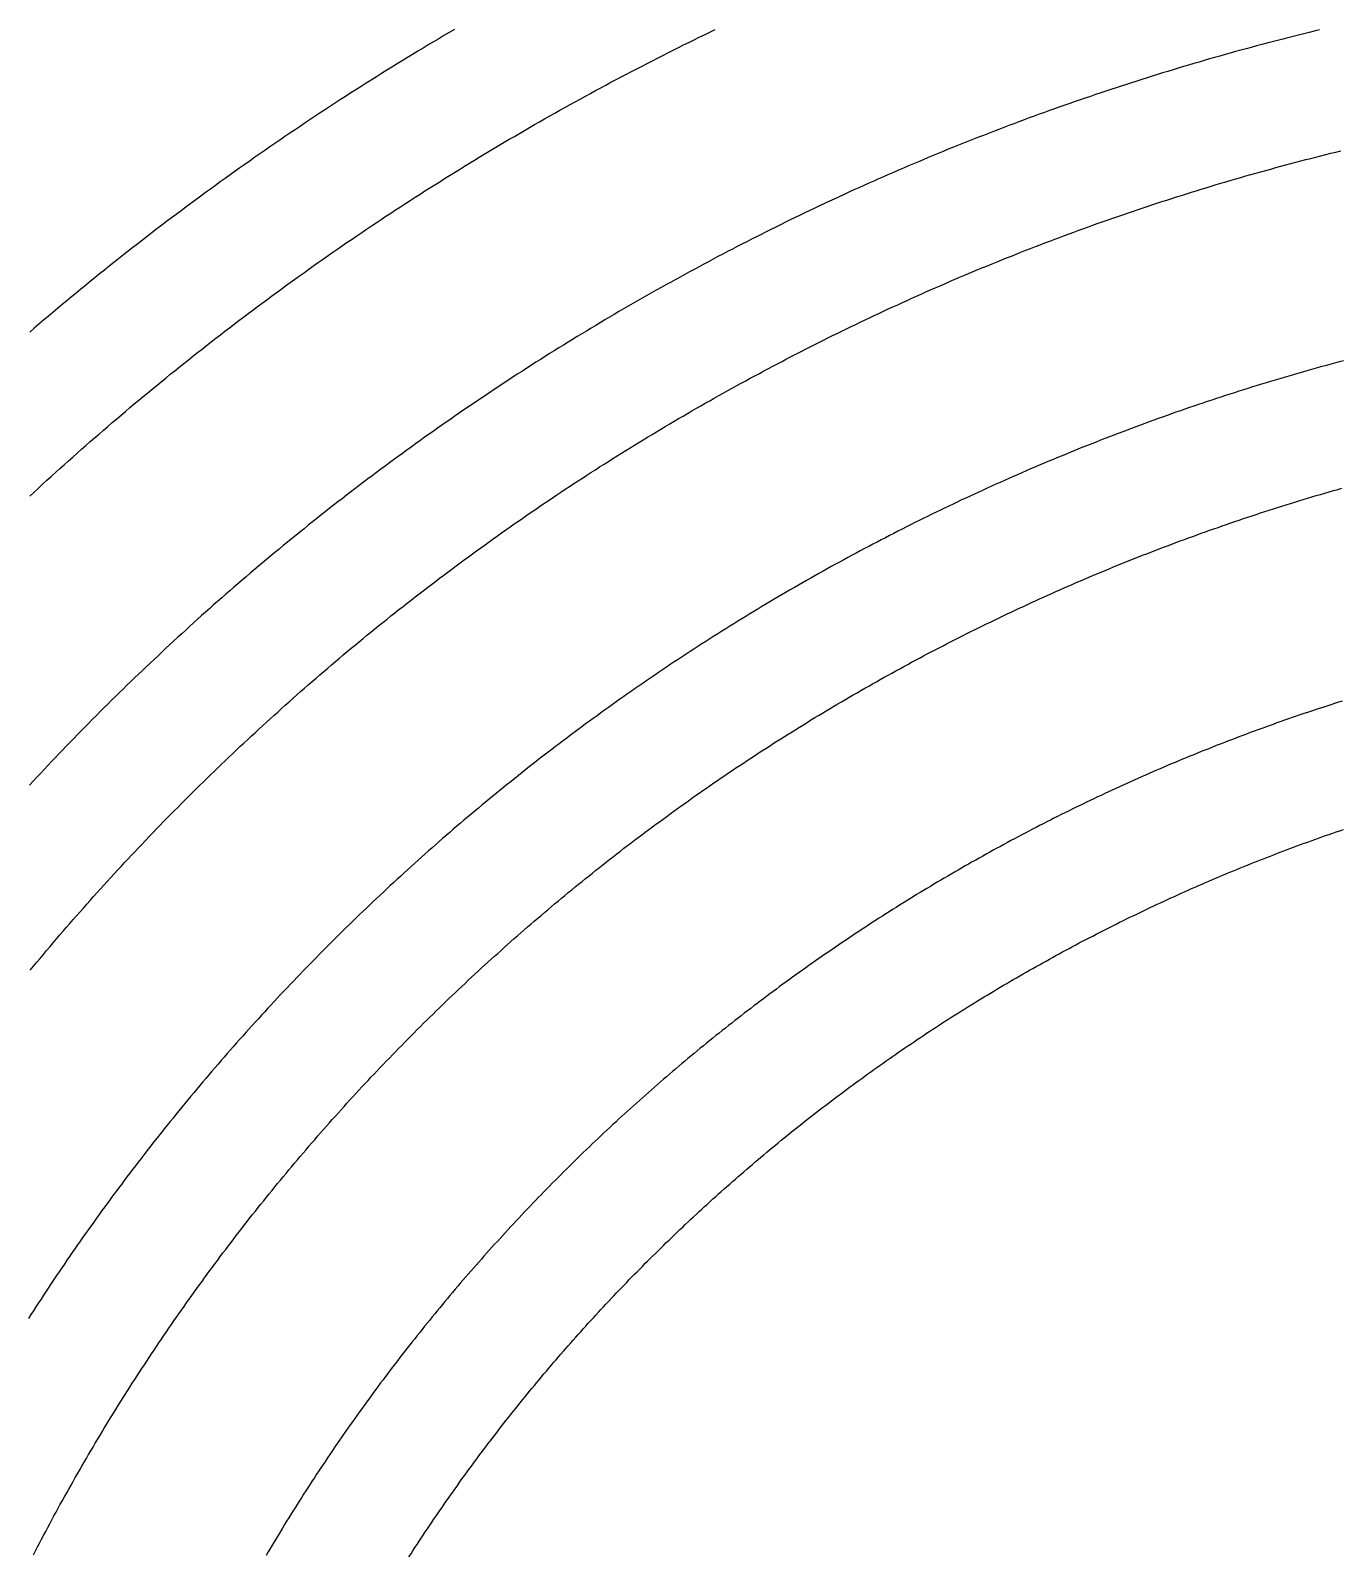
# Model space of a CAD drawing. Header units: inches. Extents: x -43479 to 56521, y -44741 to 59530.
# Drawn here: x 21191 to 22474, y 40154 to 41647 of the extents above; entities that cross this region are included whole.
import ezdxf

# ---------------------------------------------------------------- set-up
doc = ezdxf.new("R2010")
doc.units = ezdxf.units.IN
doc.header["$MEASUREMENT"] = 0

# ---------------------------------------------------------------- blocks, each defined once
blk = doc.blocks.new('kanishk_spiralEditV1')
for points in [[(1356.5, -1047.7), (1351.3, -1044.7), (1346.2, -1041.7), (1341.1, -1038.6), (1335.9, -1035.6), (1330.8, -1032.5), (1325.7, -1029.5), (1320.6, -1026.4), (1315.5, -1023.3), (1310.4, -1020.2), (1305.4, -1017.1), (1300.3, -1014), (1295.2, -1010.9), (1290.2, -1007.7), (1285.1, -1004.6), (1280.1, -1001.4), (1275, -998.2), (1270, -995.1), (1265, -991.9), (1259.9, -988.7), (1254.9, -985.5), (1249.9, -982.2), (1244.9, -979), (1239.9, -975.8), (1235, -972.5), (1230, -969.2), (1225, -966), (1220, -962.7), (1215.1, -959.4), (1210.1, -956.1), (1205.2, -952.8), (1200.3, -949.5), (1195.3, -946.1), (1190.4, -942.8), (1185.5, -939.4), (1180.6, -936.1), (1175.7, -932.7), (1170.8, -929.3), (1165.9, -925.9), (1161, -922.5), (1156.2, -919.1), (1151.3, -915.6), (1146.4, -912.2), (1141.6, -908.8), (1136.8, -905.3), (1131.9, -901.8), (1127.1, -898.4), (1122.3, -894.9), (1117.5, -891.4), (1112.7, -887.9), (1107.9, -884.4), (1103.1, -880.8), (1098.3, -877.3), (1093.5, -873.8), (1088.8, -870.2), (1084, -866.6), (1079.3, -863.1), (1074.5, -859.5), (1069.8, -855.9), (1065.1, -852.3), (1060.3, -848.7), (1055.6, -845), (1050.9, -841.4), (1046.2, -837.8), (1041.5, -834.1), (1036.9, -830.4), (1032.2, -826.8), (1027.5, -823.1), (1022.9, -819.4), (1018.2, -815.7), (1013.6, -812), (1008.9, -808.3), (1004.3, -804.5), (999.7, -800.8), (995.1, -797), (990.5, -793.3), (985.9, -789.5), (981.3, -785.7), (976.7, -782), (972.2, -778.2), (967.6, -774.4), (963.1, -770.5), (958.5, -766.7), (954, -762.9), (949.5, -759), (944.9, -755.2), (940.4, -751.3)], [(2203.9, -1047.2), (2198.7, -1046), (2193.6, -1044.7), (2188.4, -1043.5), (2183.2, -1042.2), (2178.1, -1040.9), (2172.9, -1039.6), (2167.8, -1038.3), (2162.6, -1036.9), (2157.5, -1035.6), (2152.3, -1034.3), (2147.2, -1032.9), (2142.1, -1031.6), (2136.9, -1030.2), (2131.8, -1028.8), (2126.7, -1027.4), (2121.5, -1026), (2116.4, -1024.6), (2111.3, -1023.1), (2106.2, -1021.7), (2101.1, -1020.2), (2096, -1018.8), (2090.9, -1017.3), (2085.8, -1015.8), (2080.7, -1014.3), (2075.6, -1012.8), (2070.5, -1011.3), (2065.4, -1009.8), (2060.3, -1008.2), (2055.2, -1006.7), (2050.1, -1005.1), (2045.1, -1003.6), (2040, -1002), (2034.9, -1000.4), (2029.8, -998.8), (2024.8, -997.2), (2019.7, -995.6), (2014.7, -993.9), (2009.6, -992.3), (2004.6, -990.6), (1999.5, -989), (1994.5, -987.3), (1989.5, -985.6), (1984.4, -983.9), (1979.4, -982.2), (1974.4, -980.5), (1969.4, -978.8), (1964.3, -977), (1959.3, -975.3), (1954.3, -973.5), (1949.3, -971.8), (1944.3, -970), (1939.3, -968.2), (1934.3, -966.4), (1929.3, -964.6), (1924.4, -962.8), (1919.4, -961), (1914.4, -959.1), (1909.4, -957.3), (1904.5, -955.4), (1899.5, -953.5), (1894.5, -951.6), (1889.6, -949.8), (1884.6, -947.9), (1879.7, -945.9), (1874.7, -944), (1869.8, -942.1), (1864.9, -940.1), (1859.9, -938.2), (1855, -936.2), (1850.1, -934.3), (1845.2, -932.3), (1840.2, -930.3), (1835.3, -928.3), (1830.4, -926.3), (1825.5, -924.2), (1820.6, -922.2), (1815.7, -920.1), (1810.9, -918.1), (1806, -916), (1801.1, -914), (1796.2, -911.9), (1791.4, -909.8), (1786.5, -907.7), (1781.6, -905.5), (1776.8, -903.4), (1771.9, -901.3), (1767.1, -899.1), (1762.2, -897), (1757.4, -894.8), (1752.6, -892.6), (1747.7, -890.5), (1742.9, -888.3), (1738.1, -886), (1733.3, -883.8), (1728.5, -881.6), (1723.7, -879.4), (1718.9, -877.1), (1714.1, -874.9), (1709.3, -872.6), (1704.5, -870.3), (1699.8, -868), (1695, -865.7), (1690.2, -863.4), (1685.4, -861.1), (1680.7, -858.8), (1675.9, -856.5), (1671.2, -854.1), (1666.5, -851.8), (1661.7, -849.4), (1657, -847), (1652.3, -844.6), (1647.5, -842.2), (1642.8, -839.8), (1638.1, -837.4), (1633.4, -835), (1628.7, -832.6), (1624, -830.1), (1619.3, -827.7), (1614.6, -825.2), (1610, -822.7), (1605.3, -820.2), (1600.6, -817.8), (1596, -815.3), (1591.3, -812.7), (1586.6, -810.2), (1582, -807.7), (1577.4, -805.1), (1572.7, -802.6), (1568.1, -800), (1563.5, -797.5), (1558.8, -794.9), (1554.2, -792.3), (1549.6, -789.7), (1545, -787.1), (1540.4, -784.5), (1535.8, -781.9), (1531.3, -779.2), (1526.7, -776.6), (1522.1, -773.9), (1517.5, -771.3), (1513, -768.6), (1508.4, -765.9), (1503.9, -763.2), (1499.3, -760.5), (1494.8, -757.8), (1490.3, -755.1), (1485.7, -752.3), (1481.2, -749.6), (1476.7, -746.9), (1472.2, -744.1), (1467.7, -741.3), (1463.2, -738.6), (1458.7, -735.8), (1454.2, -733), (1449.7, -730.2), (1445.3, -727.4), (1440.8, -724.5), (1436.3, -721.7), (1431.9, -718.9), (1427.4, -716), (1423, -713.1), (1418.6, -710.3), (1414.1, -707.4), (1409.7, -704.5), (1405.3, -701.6), (1400.9, -698.7), (1396.5, -695.8), (1392.1, -692.9), (1387.7, -689.9), (1383.3, -687), (1378.9, -684), (1374.5, -681.1), (1370.2, -678.1), (1365.8, -675.1), (1361.5, -672.1), (1357.1, -669.1), (1352.8, -666.1), (1348.4, -663.1), (1344.1, -660.1), (1339.8, -657.1), (1335.5, -654), (1331.2, -651), (1326.9, -647.9), (1322.6, -644.9), (1318.3, -641.8), (1314, -638.7), (1309.7, -635.6), (1305.5, -632.5), (1301.2, -629.4), (1296.9, -626.3), (1292.7, -623.1), (1288.5, -620), (1284.2, -616.9), (1280, -613.7), (1275.8, -610.5), (1271.6, -607.4), (1267.4, -604.2), (1263.2, -601), (1259, -597.8), (1254.8, -594.6), (1250.6, -591.4), (1246.4, -588.1), (1242.3, -584.9), (1238.1, -581.7), (1233.9, -578.4), (1229.8, -575.2), (1225.7, -571.9), (1221.5, -568.6), (1217.4, -565.3), (1213.3, -562), (1209.2, -558.7), (1205.1, -555.4), (1201, -552.1), (1196.9, -548.8), (1192.8, -545.4), (1188.7, -542.1), (1184.7, -538.7), (1180.6, -535.4), (1176.6, -532), (1172.5, -528.6), (1168.5, -525.2), (1164.4, -521.9), (1160.4, -518.5), (1156.4, -515), (1152.4, -511.6), (1148.4, -508.2), (1144.4, -504.8), (1140.4, -501.3), (1136.4, -497.9), (1132.5, -494.4), (1128.5, -490.9), (1124.5, -487.5), (1120.6, -484), (1116.7, -480.5), (1112.7, -477), (1108.8, -473.5), (1104.9, -470), (1101, -466.4), (1097.1, -462.9), (1093.2, -459.4), (1089.3, -455.8), (1085.4, -452.3), (1081.5, -448.7), (1077.6, -445.1), (1073.8, -441.5), (1069.9, -437.9), (1066.1, -434.3), (1062.3, -430.7), (1058.4, -427.1), (1054.6, -423.5), (1050.8, -419.9), (1047, -416.2), (1043.2, -412.6), (1039.4, -409), (1035.6, -405.3), (1031.9, -401.6), (1028.1, -398), (1024.3, -394.3), (1020.6, -390.6), (1016.8, -386.9), (1013.1, -383.2), (1009.4, -379.5), (1005.7, -375.7), (1001.9, -372), (998.2, -368.3), (994.6, -364.5), (990.9, -360.8), (987.2, -357), (983.5, -353.3), (979.9, -349.5), (976.2, -345.7), (972.6, -341.9), (968.9, -338.1), (965.3, -334.3), (961.7, -330.5), (958.1, -326.7), (954.5, -322.9), (950.9, -319), (947.3, -315.2), (943.7, -311.3), (940.1, -307.5)], [(2227.4, -723.2), (2222.9, -722), (2218.4, -720.8), (2213.9, -719.6), (2209.4, -718.3), (2204.9, -717.1), (2200.5, -715.9), (2196, -714.6), (2191.5, -713.4), (2187.1, -712.1), (2182.6, -710.8), (2178.1, -709.5), (2173.7, -708.2), (2169.2, -706.9), (2164.8, -705.6), (2160.3, -704.3), (2155.9, -702.9), (2151.4, -701.6), (2147, -700.2), (2142.6, -698.9), (2138.1, -697.5), (2133.7, -696.1), (2129.3, -694.7), (2124.8, -693.3), (2120.4, -691.9), (2116, -690.5), (2111.6, -689), (2107.2, -687.6), (2102.8, -686.2), (2098.4, -684.7), (2093.9, -683.2), (2089.6, -681.8), (2085.2, -680.3), (2080.8, -678.8), (2076.4, -677.3), (2072, -675.8), (2067.6, -674.2), (2063.2, -672.7), (2058.9, -671.2), (2054.5, -669.6), (2050.1, -668.1), (2045.7, -666.5), (2041.4, -664.9), (2037, -663.3), (2032.7, -661.8), (2028.3, -660.1), (2024, -658.5), (2019.6, -656.9), (2015.3, -655.3), (2011, -653.6), (2006.6, -652), (2002.3, -650.3), (1998, -648.7), (1993.6, -647), (1989.3, -645.3), (1985, -643.6), (1980.7, -641.9), (1976.4, -640.2), (1972.1, -638.5), (1967.8, -636.8), (1963.5, -635), (1959.2, -633.3), (1954.9, -631.5), (1950.6, -629.8), (1946.4, -628), (1942.1, -626.2), (1937.8, -624.4), (1933.5, -622.6), (1929.3, -620.8), (1925, -619), (1920.8, -617.2), (1916.5, -615.3), (1912.3, -613.5), (1908, -611.6), (1903.8, -609.8), (1899.5, -607.9), (1895.3, -606), (1891.1, -604.1), (1886.9, -602.2), (1882.6, -600.3), (1878.4, -598.4), (1874.2, -596.5), (1870, -594.6), (1865.8, -592.6), (1861.6, -590.7), (1857.4, -588.7), (1853.2, -586.8), (1849, -584.8), (1844.9, -582.8), (1840.7, -580.8), (1836.5, -578.8), (1832.4, -576.8), (1828.2, -574.8), (1824, -572.8), (1819.9, -570.7), (1815.7, -568.7), (1811.6, -566.6), (1807.4, -564.6), (1803.3, -562.5), (1799.2, -560.4), (1795, -558.3), (1790.9, -556.2), (1786.8, -554.1), (1782.7, -552), (1778.6, -549.9), (1774.5, -547.8), (1770.4, -545.6), (1766.3, -543.5), (1762.2, -541.3), (1758.1, -539.2), (1754, -537), (1750, -534.8), (1745.9, -532.6), (1741.8, -530.4), (1737.8, -528.2), (1733.7, -526), (1729.7, -523.8), (1725.6, -521.6), (1721.6, -519.3), (1717.5, -517.1), (1713.5, -514.8), (1709.5, -512.6), (1705.4, -510.3), (1701.4, -508), (1697.4, -505.7), (1693.4, -503.4), (1689.4, -501.1), (1685.4, -498.8), (1681.4, -496.5), (1677.4, -494.2), (1673.5, -491.8), (1669.5, -489.5), (1665.5, -487.1), (1661.5, -484.8), (1657.6, -482.4), (1653.6, -480), (1649.7, -477.6), (1645.7, -475.2), (1641.8, -472.8), (1637.8, -470.4), (1633.9, -468), (1630, -465.6), (1626.1, -463.1), (1622.2, -460.7), (1618.3, -458.2), (1614.3, -455.8), (1610.5, -453.3), (1606.6, -450.8), (1602.7, -448.3), (1598.8, -445.8), (1594.9, -443.3), (1591, -440.8), (1587.2, -438.3), (1583.3, -435.8), (1579.5, -433.3), (1575.6, -430.7), (1571.8, -428.2), (1567.9, -425.6), (1564.1, -423), (1560.3, -420.5), (1556.4, -417.9), (1552.6, -415.3), (1548.8, -412.7), (1545, -410.1), (1541.2, -407.5), (1537.4, -404.9), (1533.6, -402.2), (1529.9, -399.6), (1526.1, -397), (1522.3, -394.3), (1518.5, -391.7), (1514.8, -389), (1511, -386.3), (1507.3, -383.6), (1503.5, -381), (1499.8, -378.3), (1496.1, -375.5), (1492.4, -372.8), (1488.6, -370.1), (1484.9, -367.4), (1481.2, -364.7), (1477.5, -361.9), (1473.8, -359.2), (1470.1, -356.4), (1466.5, -353.6), (1462.8, -350.9), (1459.1, -348.1), (1455.4, -345.3), (1451.8, -342.5), (1448.1, -339.7), (1444.5, -336.9), (1440.8, -334.1), (1437.2, -331.2), (1433.6, -328.4), (1430, -325.6), (1426.3, -322.7), (1422.7, -319.9), (1419.1, -317), (1415.5, -314.1), (1411.9, -311.2), (1408.4, -308.4), (1404.8, -305.5), (1401.2, -302.6), (1397.6, -299.7), (1394.1, -296.7), (1390.5, -293.8), (1387, -290.9), (1383.4, -288), (1379.9, -285), (1376.4, -282.1), (1372.8, -279.1), (1369.3, -276.1), (1365.8, -273.2), (1362.3, -270.2), (1358.8, -267.2), (1355.3, -264.2), (1351.9, -261.2), (1348.4, -258.2), (1344.9, -255.2), (1341.4, -252.2), (1338, -249.1), (1334.5, -246.1), (1331.1, -243), (1327.6, -240), (1324.2, -236.9), (1320.8, -233.9), (1317.4, -230.8), (1314, -227.7), (1310.6, -224.6), (1307.2, -221.5), (1303.8, -218.4), (1300.4, -215.3), (1297, -212.2), (1293.6, -209.1), (1290.3, -206), (1286.9, -202.8), (1283.6, -199.7), (1280.2, -196.5), (1276.9, -193.4), (1273.5, -190.2), (1270.2, -187.1), (1266.9, -183.9), (1263.6, -180.7), (1260.3, -177.5), (1257, -174.3), (1253.7, -171.1), (1250.4, -167.9), (1247.1, -164.7), (1243.9, -161.5), (1240.6, -158.2), (1237.4, -155), (1234.1, -151.8), (1230.9, -148.5), (1227.6, -145.2), (1224.4, -142), (1221.2, -138.7), (1218, -135.4), (1214.8, -132.2), (1211.6, -128.9), (1208.4, -125.6), (1205.2, -122.3), (1202, -119), (1198.8, -115.6), (1195.7, -112.3), (1192.5, -109), (1189.4, -105.7), (1186.2, -102.3), (1183.1, -99), (1180, -95.6), (1176.8, -92.3), (1173.7, -88.9), (1170.6, -85.5), (1167.5, -82.1), (1164.4, -78.7), (1161.3, -75.4), (1158.3, -72), (1155.2, -68.5), (1152.1, -65.1), (1149.1, -61.7), (1146, -58.3), (1143, -54.9), (1139.9, -51.4), (1136.9, -48), (1133.9, -44.5), (1130.9, -41.1), (1127.9, -37.6), (1124.9, -34.2), (1121.9, -30.7), (1118.9, -27.2), (1115.9, -23.7), (1113, -20.2), (1110, -16.7), (1107.1, -13.2), (1104.1, -9.7), (1101.2, -6.2), (1098.2, -2.7), (1095.3, 0.8), (1092.4, 4.4), (1089.5, 7.9), (1086.6, 11.5), (1083.7, 15), (1080.8, 18.6), (1077.9, 22.1), (1075.1, 25.7), (1072.2, 29.3), (1069.4, 32.8), (1066.5, 36.4), (1063.7, 40), (1060.8, 43.6), (1058, 47.2), (1055.2, 50.8), (1052.4, 54.4), (1049.6, 58.1), (1046.8, 61.7), (1044, 65.3), (1041.2, 69), (1038.5, 72.6), (1035.7, 76.3), (1032.9, 79.9), (1030.2, 83.6), (1027.5, 87.2), (1024.7, 90.9), (1022, 94.6), (1019.3, 98.3), (1016.6, 101.9), (1013.9, 105.6), (1011.2, 109.3), (1008.5, 113), (1005.8, 116.8), (1003.2, 120.5), (1000.5, 124.2), (997.9, 127.9), (995.2, 131.6), (992.6, 135.4), (990, 139.1), (987.3, 142.9), (984.7, 146.6), (982.1, 150.4), (979.5, 154.1), (976.9, 157.9), (974.4, 161.7), (971.8, 165.5), (969.2, 169.2), (966.7, 173), (964.1, 176.8), (961.6, 180.6), (959, 184.4), (956.5, 188.2), (954, 192), (951.5, 195.9), (949, 199.7), (946.5, 203.5), (944, 207.4), (941.6, 211.2), (939.1, 215)], [(2226.1, -389.8), (2222.3, -388.6), (2218.5, -387.4), (2214.8, -386.2), (2211, -385), (2207.2, -383.7), (2203.4, -382.5), (2199.7, -381.3), (2195.9, -380), (2192.1, -378.7), (2188.4, -377.5), (2184.6, -376.2), (2180.8, -374.9), (2177.1, -373.6), (2173.3, -372.3), (2169.6, -371), (2165.9, -369.7), (2162.1, -368.4), (2158.4, -367), (2154.6, -365.7), (2150.9, -364.4), (2147.2, -363), (2143.5, -361.6), (2139.7, -360.3), (2136, -358.9), (2132.3, -357.5), (2128.6, -356.1), (2124.9, -354.7), (2121.2, -353.3), (2117.5, -351.9), (2113.8, -350.5), (2110.1, -349), (2106.4, -347.6), (2102.7, -346.2), (2099, -344.7), (2095.3, -343.2), (2091.6, -341.8), (2087.9, -340.3), (2084.3, -338.8), (2080.6, -337.3), (2076.9, -335.8), (2073.3, -334.3), (2069.6, -332.8), (2065.9, -331.3), (2062.3, -329.7), (2058.6, -328.2), (2055, -326.7), (2051.3, -325.1), (2047.7, -323.5), (2044.1, -322), (2040.4, -320.4), (2036.8, -318.8), (2033.2, -317.2), (2029.5, -315.6), (2025.9, -314), (2022.3, -312.4), (2018.7, -310.8), (2015.1, -309.2), (2011.5, -307.5), (2007.9, -305.9), (2004.3, -304.2), (2000.7, -302.6), (1997.1, -300.9), (1993.5, -299.2), (1989.9, -297.5), (1986.3, -295.9), (1982.8, -294.2), (1979.2, -292.5), (1975.6, -290.8), (1972.1, -289), (1968.5, -287.3), (1964.9, -285.6), (1961.4, -283.8), (1957.8, -282.1), (1954.3, -280.3), (1950.8, -278.6), (1947.2, -276.8), (1943.7, -275), (1940.2, -273.2), (1936.6, -271.5), (1933.1, -269.7), (1929.6, -267.9), (1926.1, -266), (1922.6, -264.2), (1919.1, -262.4), (1915.6, -260.6), (1912.1, -258.7), (1908.6, -256.9), (1905.1, -255), (1901.6, -253.1), (1898.1, -251.3), (1894.6, -249.4), (1891.2, -247.5), (1887.7, -245.6), (1884.2, -243.7), (1880.8, -241.8), (1877.3, -239.9), (1873.9, -238), (1870.4, -236.1), (1867, -234.1), (1863.5, -232.2), (1860.1, -230.2), (1856.7, -228.3), (1853.2, -226.3), (1849.8, -224.3), (1846.4, -222.4), (1843, -220.4), (1839.6, -218.4), (1836.2, -216.4), (1832.8, -214.4), (1829.4, -212.4), (1826, -210.4), (1822.6, -208.3), (1819.2, -206.3), (1815.8, -204.3), (1812.5, -202.2), (1809.1, -200.2), (1805.7, -198.1), (1802.4, -196), (1799, -193.9), (1795.7, -191.9), (1792.3, -189.8), (1789, -187.7), (1785.6, -185.6), (1782.3, -183.5), (1779, -181.4), (1775.6, -179.2), (1772.3, -177.1), (1769, -175), (1765.7, -172.8), (1762.4, -170.7), (1759.1, -168.5), (1755.8, -166.3), (1752.5, -164.2), (1749.2, -162), (1745.9, -159.8), (1742.7, -157.6), (1739.4, -155.4), (1736.1, -153.2), (1732.9, -151), (1729.6, -148.8), (1726.4, -146.6), (1723.1, -144.3), (1719.9, -142.1), (1716.6, -139.9), (1713.4, -137.6), (1710.2, -135.3), (1706.9, -133.1), (1703.7, -130.8), (1700.5, -128.5), (1697.3, -126.2), (1694.1, -124), (1690.9, -121.7), (1687.7, -119.4), (1684.5, -117), (1681.3, -114.7), (1678.2, -112.4), (1675, -110.1), (1671.8, -107.7), (1668.6, -105.4), (1665.5, -103), (1662.3, -100.7), (1659.2, -98.3), (1656, -96), (1652.9, -93.6), (1649.8, -91.2), (1646.7, -88.8), (1643.5, -86.4), (1640.4, -84), (1637.3, -81.6), (1634.2, -79.2), (1631.1, -76.8), (1628, -74.3), (1624.9, -71.9), (1621.8, -69.5), (1618.7, -67), (1615.7, -64.6), (1612.6, -62.1), (1609.5, -59.6), (1606.5, -57.2), (1603.4, -54.7), (1600.4, -52.2), (1597.3, -49.7), (1594.3, -47.2), (1591.3, -44.7), (1588.2, -42.2), (1585.2, -39.7), (1582.2, -37.2), (1579.2, -34.7), (1576.2, -32.1), (1573.2, -29.6), (1570.2, -27), (1567.2, -24.5), (1564.2, -21.9), (1561.2, -19.4), (1558.3, -16.8), (1555.3, -14.2), (1552.3, -11.6), (1549.4, -9), (1546.4, -6.5), (1543.5, -3.9), (1540.6, -1.2), (1537.6, 1.4), (1534.7, 4), (1531.8, 6.6), (1528.9, 9.2), (1526, 11.9), (1523.1, 14.5), (1520.2, 17.2), (1517.3, 19.8), (1514.4, 22.5), (1511.5, 25.1), (1508.6, 27.8), (1505.8, 30.5), (1502.9, 33.2), (1500, 35.9), (1497.2, 38.6), (1494.3, 41.3), (1491.5, 44), (1488.7, 46.7), (1485.8, 49.4), (1483, 52.1), (1480.2, 54.8), (1477.4, 57.6), (1474.6, 60.3), (1471.8, 63.1), (1469, 65.8), (1466.2, 68.6), (1463.4, 71.3), (1460.6, 74.1), (1457.9, 76.9), (1455.1, 79.7), (1452.3, 82.5), (1449.6, 85.3), (1446.8, 88.1), (1444.1, 90.9), (1441.4, 93.7), (1438.6, 96.5), (1435.9, 99.3), (1433.2, 102.1), (1430.5, 105), (1427.8, 107.8), (1425.1, 110.6), (1422.4, 113.5), (1419.7, 116.3), (1417, 119.2), (1414.4, 122.1), (1411.7, 124.9), (1409, 127.8), (1406.4, 130.7), (1403.7, 133.6), (1401.1, 136.5), (1398.5, 139.4), (1395.8, 142.3), (1393.2, 145.2), (1390.6, 148.1), (1388, 151), (1385.4, 153.9), (1382.8, 156.8), (1380.2, 159.8), (1377.6, 162.7), (1375, 165.7), (1372.5, 168.6), (1369.9, 171.6), (1367.3, 174.5), (1364.8, 177.5), (1362.2, 180.5), (1359.7, 183.4), (1357.2, 186.4), (1354.6, 189.4), (1352.1, 192.4), (1349.6, 195.4), (1347.1, 198.4), (1344.6, 201.4), (1342.1, 204.4), (1339.6, 207.4), (1337.1, 210.4), (1334.6, 213.5), (1332.2, 216.5), (1329.7, 219.5), (1327.2, 222.6), (1324.8, 225.6), (1322.4, 228.7), (1319.9, 231.7), (1317.5, 234.8), (1315.1, 237.9), (1312.6, 240.9), (1310.2, 244), (1307.8, 247.1), (1305.4, 250.2), (1303, 253.3), (1300.7, 256.3), (1298.3, 259.4), (1295.9, 262.6), (1293.5, 265.7), (1291.2, 268.8), (1288.8, 271.9), (1286.5, 275), (1284.1, 278.1), (1281.8, 281.3), (1279.5, 284.4), (1277.2, 287.6), (1274.9, 290.7), (1272.6, 293.9), (1270.3, 297), (1268, 300.2), (1265.7, 303.3), (1263.4, 306.5), (1261.1, 309.7), (1258.9, 312.9), (1256.6, 316.1), (1254.4, 319.2), (1252.1, 322.4), (1249.9, 325.6), (1247.6, 328.8), (1245.4, 332), (1243.2, 335.2), (1241, 338.5), (1238.8, 341.7), (1236.6, 344.9), (1234.4, 348.1), (1232.2, 351.4), (1230.1, 354.6), (1227.9, 357.9), (1225.7, 361.1), (1223.6, 364.3), (1221.4, 367.6), (1219.3, 370.9), (1217.2, 374.1), (1215, 377.4), (1212.9, 380.7), (1210.8, 383.9), (1208.7, 387.2), (1206.6, 390.5), (1204.5, 393.8), (1202.4, 397.1), (1200.3, 400.4), (1198.3, 403.7), (1196.2, 407), (1194.1, 410.3), (1192.1, 413.6), (1190.1, 416.9), (1188, 420.3), (1186, 423.6), (1184, 426.9), (1182, 430.2), (1180, 433.6), (1178, 436.9), (1176, 440.3), (1174, 443.6), (1172, 447)], [(1311.9, 448.5), (1313.9, 445.5), (1315.8, 442.4), (1317.8, 439.3), (1319.8, 436.3), (1321.8, 433.2), (1323.8, 430.2), (1325.8, 427.2), (1327.9, 424.1), (1329.9, 421.1), (1331.9, 418.1), (1334, 415), (1336, 412), (1338.1, 409), (1340.1, 406), (1342.2, 403), (1344.3, 400), (1346.4, 397), (1348.5, 394), (1350.5, 391), (1352.6, 388), (1354.8, 385), (1356.9, 382), (1359, 379.1), (1361.1, 376.1), (1363.2, 373.1), (1365.4, 370.2), (1367.5, 367.2), (1369.7, 364.3), (1371.8, 361.3), (1374, 358.4), (1376.2, 355.4), (1378.3, 352.5), (1380.5, 349.6), (1382.7, 346.6), (1384.9, 343.7), (1387.1, 340.8), (1389.3, 337.9), (1391.5, 335), (1393.7, 332.1), (1396, 329.2), (1398.2, 326.3), (1400.4, 323.4), (1402.7, 320.5), (1404.9, 317.6), (1407.2, 314.7), (1409.5, 311.9), (1411.7, 309), (1414, 306.1), (1416.3, 303.3), (1418.6, 300.4), (1420.9, 297.6), (1423.2, 294.7), (1425.5, 291.9), (1427.8, 289), (1430.1, 286.2), (1432.4, 283.4), (1434.8, 280.6), (1437.1, 277.7), (1439.4, 274.9), (1441.8, 272.1), (1444.1, 269.3), (1446.5, 266.5), (1448.9, 263.7), (1451.2, 260.9), (1453.6, 258.2), (1456, 255.4), (1458.4, 252.6), (1460.8, 249.8), (1463.2, 247.1), (1465.6, 244.3), (1468, 241.6), (1470.4, 238.8), (1472.9, 236.1), (1475.3, 233.3), (1477.7, 230.6), (1480.2, 227.9), (1482.6, 225.1), (1485.1, 222.4), (1487.5, 219.7), (1490, 217), (1492.5, 214.3), (1495, 211.6), (1497.4, 208.9), (1499.9, 206.2), (1502.4, 203.5), (1504.9, 200.8), (1507.4, 198.2), (1510, 195.5), (1512.5, 192.8), (1515, 190.2), (1517.5, 187.5), (1520.1, 184.9), (1522.6, 182.2), (1525.2, 179.6), (1527.7, 176.9), (1530.3, 174.3), (1532.8, 171.7), (1535.4, 169.1), (1538, 166.5), (1540.6, 163.9), (1543.1, 161.2), (1545.7, 158.7), (1548.3, 156.1), (1550.9, 153.5), (1553.6, 150.9), (1556.2, 148.3), (1558.8, 145.7), (1561.4, 143.2), (1564, 140.6), (1566.7, 138.1), (1569.3, 135.5), (1572, 133), (1574.6, 130.4), (1577.3, 127.9), (1580, 125.4), (1582.6, 122.9), (1585.3, 120.3), (1588, 117.8), (1590.7, 115.3), (1593.4, 112.8), (1596.1, 110.3), (1598.8, 107.8), (1601.5, 105.4), (1604.2, 102.9), (1606.9, 100.4), (1609.6, 97.9), (1612.4, 95.5), (1615.1, 93), (1617.8, 90.6), (1620.6, 88.1), (1623.3, 85.7), (1626.1, 83.3), (1628.8, 80.8), (1631.6, 78.4), (1634.4, 76), (1637.2, 73.6), (1639.9, 71.2), (1642.7, 68.8), (1645.5, 66.4), (1648.3, 64), (1651.1, 61.6), (1653.9, 59.2), (1656.7, 56.9), (1659.6, 54.5), (1662.4, 52.1), (1665.2, 49.8), (1668, 47.4), (1670.9, 45.1), (1673.7, 42.8), (1676.6, 40.4), (1679.4, 38.1), (1682.3, 35.8), (1685.1, 33.5), (1688, 31.2), (1690.9, 28.9), (1693.8, 26.6), (1696.7, 24.3), (1699.5, 22), (1702.4, 19.7), (1705.3, 17.4), (1708.2, 15.2), (1711.1, 12.9), (1714.1, 10.7), (1717, 8.4), (1719.9, 6.2), (1722.8, 3.9), (1725.8, 1.7), (1728.7, -0.5), (1731.6, -2.7), (1734.6, -4.9), (1737.5, -7.1), (1740.5, -9.3), (1743.5, -11.5), (1746.4, -13.7), (1749.4, -15.9), (1752.4, -18.1), (1755.4, -20.2), (1758.3, -22.4), (1761.3, -24.6), (1764.3, -26.7), (1767.3, -28.9), (1770.3, -31), (1773.3, -33.1), (1776.4, -35.3), (1779.4, -37.4), (1782.4, -39.5), (1785.4, -41.6), (1788.5, -43.7), (1791.5, -45.8), (1794.5, -47.9), (1797.6, -50), (1800.6, -52), (1803.7, -54.1), (1806.8, -56.2), (1809.8, -58.2), (1812.9, -60.3), (1816, -62.3), (1819, -64.4), (1822.1, -66.4), (1825.2, -68.4), (1828.3, -70.4), (1831.4, -72.5), (1834.5, -74.5), (1837.6, -76.5), (1840.7, -78.5), (1843.8, -80.4), (1846.9, -82.4), (1850.1, -84.4), (1853.2, -86.4), (1856.3, -88.3), (1859.4, -90.3), (1862.6, -92.2), (1865.7, -94.2), (1868.9, -96.1), (1872, -98), (1875.2, -100), (1878.3, -101.9), (1881.5, -103.8), (1884.7, -105.7), (1887.8, -107.6), (1891, -109.5), (1894.2, -111.4), (1897.4, -113.2), (1900.6, -115.1), (1903.8, -117), (1907, -118.8), (1910.2, -120.7), (1913.4, -122.5), (1916.6, -124.4), (1919.8, -126.2), (1923, -128), (1926.2, -129.8), (1929.5, -131.6), (1932.7, -133.4), (1935.9, -135.2), (1939.2, -137), (1942.4, -138.8), (1945.6, -140.6), (1948.9, -142.4), (1952.1, -144.1), (1955.4, -145.9), (1958.7, -147.6), (1961.9, -149.4), (1965.2, -151.1), (1968.5, -152.9), (1971.7, -154.6), (1975, -156.3), (1978.3, -158), (1981.6, -159.7), (1984.9, -161.4), (1988.2, -163.1), (1991.5, -164.8), (1994.8, -166.4), (1998.1, -168.1), (2001.4, -169.8), (2004.7, -171.4), (2008, -173.1), (2011.3, -174.7), (2014.7, -176.4), (2018, -178), (2021.3, -179.6), (2024.7, -181.2), (2028, -182.8), (2031.4, -184.4), (2034.7, -186), (2038, -187.6), (2041.4, -189.2), (2044.8, -190.8), (2048.1, -192.3), (2051.5, -193.9), (2054.8, -195.4), (2058.2, -197), (2061.6, -198.5), (2065, -200.1), (2068.3, -201.6), (2071.7, -203.1), (2075.1, -204.6), (2078.5, -206.1), (2081.9, -207.6), (2085.3, -209.1), (2088.7, -210.6), (2092.1, -212.1), (2095.5, -213.5), (2098.9, -215), (2102.3, -216.4), (2105.8, -217.9), (2109.2, -219.3), (2112.6, -220.8), (2116, -222.2), (2119.5, -223.6), (2122.9, -225), (2126.3, -226.4), (2129.8, -227.8), (2133.2, -229.2), (2136.7, -230.6), (2140.1, -232), (2143.6, -233.3), (2147, -234.7), (2150.5, -236), (2153.9, -237.4), (2157.4, -238.7), (2160.9, -240.1), (2164.3, -241.4), (2167.8, -242.7), (2171.3, -244), (2174.8, -245.3), (2178.2, -246.6), (2181.7, -247.9), (2185.2, -249.2), (2188.7, -250.5), (2192.2, -251.7), (2195.7, -253), (2199.2, -254.3), (2202.7, -255.5), (2206.2, -256.7), (2209.7, -258), (2213.2, -259.2), (2216.7, -260.4), (2220.2, -261.6), (2223.8, -262.8), (2227.3, -264)], [(944.1, 446.5), (946.1, 442.6), (948, 438.8), (950, 435), (952, 431.2), (954, 427.4), (956.1, 423.6), (958.1, 419.8), (960.1, 416), (962.2, 412.2), (964.2, 408.4), (966.3, 404.6), (968.3, 400.8), (970.4, 397), (972.5, 393.3), (974.6, 389.5), (976.7, 385.7), (978.8, 382), (980.9, 378.2), (983, 374.5), (985.1, 370.7), (987.3, 367), (989.4, 363.2), (991.6, 359.5), (993.7, 355.8), (995.9, 352), (998.1, 348.3), (1000.3, 344.6), (1002.5, 340.9), (1004.7, 337.2), (1006.9, 333.5), (1009.1, 329.8), (1011.3, 326.1), (1013.5, 322.4), (1015.8, 318.7), (1018, 315), (1020.3, 311.3), (1022.6, 307.7), (1024.8, 304), (1027.1, 300.3), (1029.4, 296.7), (1031.7, 293), (1034, 289.4), (1036.3, 285.7), (1038.6, 282.1), (1040.9, 278.4), (1043.3, 274.8), (1045.6, 271.2), (1048, 267.6), (1050.3, 263.9), (1052.7, 260.3), (1055.1, 256.7), (1057.4, 253.1), (1059.8, 249.5), (1062.2, 245.9), (1064.6, 242.3), (1067, 238.8), (1069.5, 235.2), (1071.9, 231.6), (1074.3, 228), (1076.8, 224.5), (1079.2, 220.9), (1081.7, 217.4), (1084.1, 213.8), (1086.6, 210.3), (1089.1, 206.7), (1091.6, 203.2), (1094, 199.7), (1096.6, 196.1), (1099.1, 192.6), (1101.6, 189.1), (1104.1, 185.6), (1106.6, 182.1), (1109.2, 178.6), (1111.7, 175.1), (1114.3, 171.6), (1116.8, 168.1), (1119.4, 164.7), (1122, 161.2), (1124.6, 157.7), (1127.1, 154.2), (1129.7, 150.8), (1132.4, 147.3), (1135, 143.9), (1137.6, 140.5), (1140.2, 137), (1142.8, 133.6), (1145.5, 130.2), (1148.1, 126.7), (1150.8, 123.3), (1153.5, 119.9), (1156.1, 116.5), (1158.8, 113.1), (1161.5, 109.7), (1164.2, 106.3), (1166.9, 103), (1169.6, 99.6), (1172.3, 96.2), (1175, 92.8), (1177.8, 89.5), (1180.5, 86.1), (1183.2, 82.8), (1186, 79.4), (1188.7, 76.1), (1191.5, 72.8), (1194.3, 69.4), (1197.1, 66.1), (1199.8, 62.8), (1202.6, 59.5), (1205.4, 56.2), (1208.3, 52.9), (1211.1, 49.6), (1213.9, 46.3), (1216.7, 43), (1219.6, 39.8), (1222.4, 36.5), (1225.2, 33.2), (1228.1, 30), (1231, 26.7), (1233.8, 23.5), (1236.7, 20.2), (1239.6, 17), (1242.5, 13.8), (1245.4, 10.6), (1248.3, 7.3), (1251.2, 4.1), (1254.1, 0.9), (1257, -2.3), (1260, -5.5), (1262.9, -8.7), (1265.9, -11.8), (1268.8, -15), (1271.8, -18.2), (1274.7, -21.3), (1277.7, -24.5), (1280.7, -27.6), (1283.7, -30.8), (1286.7, -33.9), (1289.7, -37.1), (1292.7, -40.2), (1295.7, -43.3), (1298.7, -46.4), (1301.7, -49.5), (1304.8, -52.6), (1307.8, -55.7), (1310.9, -58.8), (1313.9, -61.9), (1317, -65), (1320, -68), (1323.1, -71.1), (1326.2, -74.2), (1329.3, -77.2), (1332.4, -80.3), (1335.5, -83.3), (1338.6, -86.3), (1341.7, -89.3), (1344.8, -92.4), (1347.9, -95.4), (1351.1, -98.4), (1354.2, -101.4), (1357.4, -104.4), (1360.5, -107.4), (1363.7, -110.3), (1366.8, -113.3), (1370, -116.3), (1373.2, -119.3), (1376.4, -122.2), (1379.6, -125.2), (1382.7, -128.1), (1385.9, -131), (1389.2, -134), (1392.4, -136.9), (1395.6, -139.8), (1398.8, -142.7), (1402.1, -145.6), (1405.3, -148.5), (1408.5, -151.4), (1411.8, -154.3), (1415.1, -157.1), (1418.3, -160), (1421.6, -162.9), (1424.9, -165.7), (1428.1, -168.6), (1431.4, -171.4), (1434.7, -174.3), (1438, -177.1), (1441.3, -179.9), (1444.7, -182.7), (1448, -185.5), (1451.3, -188.3), (1454.6, -191.1), (1458, -193.9), (1461.3, -196.7), (1464.7, -199.5), (1468, -202.2), (1471.4, -205), (1474.8, -207.8), (1478.1, -210.5), (1481.5, -213.2), (1484.9, -216), (1488.3, -218.7), (1491.7, -221.4), (1495.1, -224.1), (1498.5, -226.8), (1501.9, -229.5), (1505.3, -232.2), (1508.8, -234.9), (1512.2, -237.6), (1515.6, -240.2), (1519.1, -242.9), (1522.5, -245.6), (1526, -248.2), (1529.4, -250.9), (1532.9, -253.5), (1536.4, -256.1), (1539.9, -258.7), (1543.3, -261.3), (1546.8, -264), (1550.3, -266.5), (1553.8, -269.1), (1557.3, -271.7), (1560.8, -274.3), (1564.4, -276.9), (1567.9, -279.4), (1571.4, -282), (1574.9, -284.5), (1578.5, -287.1), (1582, -289.6), (1585.6, -292.1), (1589.1, -294.6), (1592.7, -297.2), (1596.3, -299.7), (1599.8, -302.2), (1603.4, -304.6), (1607, -307.1), (1610.6, -309.6), (1614.2, -312.1), (1617.8, -314.5), (1621.4, -317), (1625, -319.4), (1628.6, -321.9), (1632.2, -324.3), (1635.9, -326.7), (1639.5, -329.1), (1643.1, -331.5), (1646.8, -333.9), (1650.4, -336.3), (1654.1, -338.7), (1657.7, -341.1), (1661.4, -343.5), (1665, -345.8), (1668.7, -348.2), (1672.4, -350.5), (1676.1, -352.9), (1679.8, -355.2), (1683.5, -357.5), (1687.2, -359.8), (1690.9, -362.1), (1694.6, -364.4), (1698.3, -366.7), (1702, -369), (1705.7, -371.3), (1709.5, -373.6), (1713.2, -375.8), (1716.9, -378.1), (1720.7, -380.3), (1724.4, -382.6), (1728.2, -384.8), (1731.9, -387), (1735.7, -389.2), (1739.5, -391.4), (1743.2, -393.6), (1747, -395.8), (1750.8, -398), (1754.6, -400.2), (1758.4, -402.4), (1762.2, -404.5), (1766, -406.7), (1769.8, -408.8), (1773.6, -411), (1777.4, -413.1), (1781.2, -415.2), (1785, -417.3), (1788.9, -419.4), (1792.7, -421.5), (1796.5, -423.6), (1800.4, -425.7), (1804.2, -427.8), (1808.1, -429.9), (1811.9, -431.9), (1815.8, -434), (1819.6, -436), (1823.5, -438), (1827.4, -440.1), (1831.3, -442.1), (1835.1, -444.1), (1839, -446.1), (1842.9, -448.1), (1846.8, -450.1), (1850.7, -452.1), (1854.6, -454), (1858.5, -456), (1862.4, -457.9), (1866.4, -459.9), (1870.3, -461.8), (1874.2, -463.8), (1878.1, -465.7), (1882.1, -467.6), (1886, -469.5), (1890, -471.4), (1893.9, -473.3), (1897.9, -475.2), (1901.8, -477), (1905.8, -478.9), (1909.7, -480.8), (1913.7, -482.6), (1917.7, -484.4), (1921.6, -486.3), (1925.6, -488.1), (1929.6, -489.9), (1933.6, -491.7), (1937.6, -493.5), (1941.6, -495.3), (1945.6, -497.1), (1949.6, -498.9), (1953.6, -500.6), (1957.6, -502.4), (1961.6, -504.1), (1965.6, -505.9), (1969.7, -507.6), (1973.7, -509.3), (1977.7, -511.1), (1981.8, -512.8), (1985.8, -514.5), (1989.8, -516.1), (1993.9, -517.8), (1997.9, -519.5), (2002, -521.2), (2006, -522.8), (2010.1, -524.5), (2014.2, -526.1), (2018.2, -527.7), (2022.3, -529.4), (2026.4, -531), (2030.4, -532.6), (2034.5, -534.2), (2038.6, -535.8), (2042.7, -537.4), (2046.8, -538.9), (2050.9, -540.5), (2055, -542), (2059.1, -543.6), (2063.2, -545.1), (2067.3, -546.7), (2071.4, -548.2), (2075.5, -549.7), (2079.7, -551.2), (2083.8, -552.7), (2087.9, -554.2), (2092, -555.7), (2096.2, -557.1), (2100.3, -558.6), (2104.4, -560), (2108.6, -561.5), (2112.7, -562.9), (2116.9, -564.3), (2121, -565.8), (2125.2, -567.2), (2129.4, -568.6), (2133.5, -570), (2137.7, -571.3), (2141.8, -572.7), (2146, -574.1), (2150.2, -575.4), (2154.4, -576.8), (2158.6, -578.1), (2162.7, -579.5), (2166.9, -580.8), (2171.1, -582.1), (2175.3, -583.4), (2179.5, -584.7), (2183.7, -586), (2187.9, -587.3), (2192.1, -588.5), (2196.3, -589.8), (2200.5, -591.1), (2204.7, -592.3), (2208.9, -593.5), (2213.2, -594.8), (2217.4, -596), (2221.6, -597.2), (2225.8, -598.4)], [(941, -126.3), (944.2, -130.2), (947.4, -134), (950.6, -137.8), (953.8, -141.7), (957, -145.5), (960.3, -149.3), (963.5, -153.1), (966.7, -156.9), (970, -160.7), (973.3, -164.5), (976.5, -168.3), (979.8, -172.1), (983.1, -175.8), (986.4, -179.6), (989.7, -183.4), (993, -187.1), (996.3, -190.9), (999.6, -194.6), (1003, -198.3), (1006.3, -202), (1009.7, -205.8), (1013, -209.5), (1016.4, -213.2), (1019.8, -216.9), (1023.2, -220.6), (1026.5, -224.2), (1029.9, -227.9), (1033.4, -231.6), (1036.8, -235.2), (1040.2, -238.9), (1043.6, -242.5), (1047.1, -246.2), (1050.5, -249.8), (1053.9, -253.4), (1057.4, -257.1), (1060.9, -260.7), (1064.4, -264.3), (1067.8, -267.9), (1071.3, -271.5), (1074.8, -275), (1078.3, -278.6), (1081.8, -282.2), (1085.4, -285.7), (1088.9, -289.3), (1092.4, -292.8), (1096, -296.4), (1099.5, -299.9), (1103.1, -303.4), (1106.7, -307), (1110.2, -310.5), (1113.8, -314), (1117.4, -317.5), (1121, -321), (1124.6, -324.4), (1128.2, -327.9), (1131.8, -331.4), (1135.5, -334.8), (1139.1, -338.3), (1142.7, -341.7), (1146.4, -345.2), (1150, -348.6), (1153.7, -352), (1157.4, -355.4), (1161.1, -358.8), (1164.7, -362.2), (1168.4, -365.6), (1172.1, -369), (1175.8, -372.4), (1179.6, -375.8), (1183.3, -379.1), (1187, -382.5), (1190.7, -385.8), (1194.5, -389.2), (1198.2, -392.5), (1202, -395.8), (1205.8, -399.1), (1209.5, -402.4), (1213.3, -405.7), (1217.1, -409), (1220.9, -412.3), (1224.7, -415.6), (1228.5, -418.8), (1232.3, -422.1), (1236.1, -425.4), (1240, -428.6), (1243.8, -431.8), (1247.6, -435.1), (1251.5, -438.3), (1255.3, -441.5), (1259.2, -444.7), (1263.1, -447.9), (1267, -451.1), (1270.8, -454.3), (1274.7, -457.4), (1278.6, -460.6), (1282.5, -463.8), (1286.4, -466.9), (1290.4, -470), (1294.3, -473.2), (1298.2, -476.3), (1302.1, -479.4), (1306.1, -482.5), (1310, -485.6), (1314, -488.7), (1318, -491.8), (1321.9, -494.9), (1325.9, -497.9), (1329.9, -501), (1333.9, -504.1), (1337.9, -507.1), (1341.9, -510.1), (1345.9, -513.2), (1349.9, -516.2), (1353.9, -519.2), (1358, -522.2), (1362, -525.2), (1366, -528.2), (1370.1, -531.1), (1374.2, -534.1), (1378.2, -537.1), (1382.3, -540), (1386.4, -543), (1390.4, -545.9), (1394.5, -548.8), (1398.6, -551.7), (1402.7, -554.6), (1406.8, -557.5), (1410.9, -560.4), (1415.1, -563.3), (1419.2, -566.2), (1423.3, -569.1), (1427.4, -571.9), (1431.6, -574.8), (1435.7, -577.6), (1439.9, -580.4), (1444.1, -583.3), (1448.2, -586.1), (1452.4, -588.9), (1456.6, -591.7), (1460.8, -594.5), (1465, -597.3), (1469.2, -600), (1473.4, -602.8), (1477.6, -605.5), (1481.8, -608.3), (1486, -611), (1490.2, -613.8), (1494.5, -616.5), (1498.7, -619.2), (1503, -621.9), (1507.2, -624.6), (1511.5, -627.3), (1515.7, -629.9), (1520, -632.6), (1524.3, -635.3), (1528.5, -637.9), (1532.8, -640.6), (1537.1, -643.2), (1541.4, -645.8), (1545.7, -648.4), (1550, -651), (1554.3, -653.6), (1558.7, -656.2), (1563, -658.8), (1567.3, -661.4), (1571.7, -663.9), (1576, -666.5), (1580.4, -669), (1584.7, -671.5), (1589.1, -674.1), (1593.4, -676.6), (1597.8, -679.1), (1602.2, -681.6), (1606.6, -684.1), (1610.9, -686.5), (1615.3, -689), (1619.7, -691.5), (1624.1, -693.9), (1628.5, -696.4), (1632.9, -698.8), (1637.4, -701.2), (1641.8, -703.6), (1646.2, -706), (1650.7, -708.4), (1655.1, -710.8), (1659.5, -713.2), (1664, -715.6), (1668.4, -717.9), (1672.9, -720.3), (1677.4, -722.6), (1681.8, -725), (1686.3, -727.3), (1690.8, -729.6), (1695.3, -731.9), (1699.8, -734.2), (1704.3, -736.5), (1708.8, -738.8), (1713.3, -741), (1717.8, -743.3), (1722.3, -745.5), (1726.8, -747.8), (1731.3, -750), (1735.9, -752.2), (1740.4, -754.4), (1744.9, -756.6), (1749.5, -758.8), (1754, -761), (1758.6, -763.2), (1763.1, -765.3), (1767.7, -767.5), (1772.3, -769.6), (1776.8, -771.8), (1781.4, -773.9), (1786, -776), (1790.6, -778.1), (1795.2, -780.2), (1799.8, -782.3), (1804.4, -784.4), (1809, -786.5), (1813.6, -788.5), (1818.2, -790.6), (1822.8, -792.6), (1827.4, -794.6), (1832.1, -796.7), (1836.7, -798.7), (1841.3, -800.7), (1846, -802.7), (1850.6, -804.6), (1855.3, -806.6), (1859.9, -808.6), (1864.6, -810.5), (1869.2, -812.5), (1873.9, -814.4), (1878.6, -816.3), (1883.2, -818.2), (1887.9, -820.1), (1892.6, -822), (1897.3, -823.9), (1902, -825.8), (1906.7, -827.7), (1911.4, -829.5), (1916.1, -831.4), (1920.8, -833.2), (1925.5, -835), (1930.2, -836.9), (1934.9, -838.7), (1939.7, -840.5), (1944.4, -842.2), (1949.1, -844), (1953.9, -845.8), (1958.6, -847.5), (1963.3, -849.3), (1968.1, -851), (1972.8, -852.8), (1977.6, -854.5), (1982.4, -856.2), (1987.1, -857.9), (1991.9, -859.6), (1996.7, -861.3), (2001.4, -862.9), (2006.2, -864.6), (2011, -866.2), (2015.8, -867.9), (2020.6, -869.5), (2025.3, -871.1), (2030.1, -872.7), (2034.9, -874.3), (2039.7, -875.9), (2044.6, -877.5), (2049.4, -879.1), (2054.2, -880.6), (2059, -882.2), (2063.8, -883.7), (2068.6, -885.2), (2073.5, -886.8), (2078.3, -888.3), (2083.1, -889.8), (2088, -891.3), (2092.8, -892.7), (2097.6, -894.2), (2102.5, -895.7), (2107.3, -897.1), (2112.2, -898.5), (2117.1, -900), (2121.9, -901.4), (2126.8, -902.8), (2131.6, -904.2), (2136.5, -905.6), (2141.4, -907), (2146.3, -908.3), (2151.1, -909.7), (2156, -911), (2160.9, -912.4), (2165.8, -913.7), (2170.7, -915), (2175.6, -916.3), (2180.5, -917.6), (2185.4, -918.9), (2190.3, -920.2), (2195.2, -921.4), (2200.1, -922.7), (2205, -923.9), (2209.9, -925.2), (2214.8, -926.4), (2219.7, -927.6), (2224.7, -928.8)], [(940.6, -590.7), (944.8, -594.6), (948.9, -598.4), (953.1, -602.3), (957.3, -606.1), (961.5, -609.9), (965.7, -613.7), (970, -617.6), (974.2, -621.4), (978.4, -625.1), (982.7, -628.9), (986.9, -632.7), (991.2, -636.5), (995.5, -640.2), (999.7, -644), (1004, -647.7), (1008.3, -651.4), (1012.6, -655.1), (1016.9, -658.9), (1021.2, -662.6), (1025.6, -666.3), (1029.9, -669.9), (1034.2, -673.6), (1038.6, -677.3), (1042.9, -680.9), (1047.3, -684.6), (1051.7, -688.2), (1056.1, -691.9), (1060.4, -695.5), (1064.8, -699.1), (1069.2, -702.7), (1073.7, -706.3), (1078.1, -709.9), (1082.5, -713.4), (1086.9, -717), (1091.4, -720.6), (1095.8, -724.1), (1100.3, -727.7), (1104.7, -731.2), (1109.2, -734.7), (1113.7, -738.2), (1118.2, -741.7), (1122.7, -745.2), (1127.2, -748.7), (1131.7, -752.2), (1136.2, -755.6), (1140.7, -759.1), (1145.3, -762.5), (1149.8, -766), (1154.3, -769.4), (1158.9, -772.8), (1163.5, -776.2), (1168, -779.6), (1172.6, -783), (1177.2, -786.4), (1181.8, -789.8), (1186.4, -793.1), (1191, -796.5), (1195.6, -799.8), (1200.2, -803.2), (1204.8, -806.5), (1209.5, -809.8), (1214.1, -813.1), (1218.8, -816.4), (1223.4, -819.7), (1228.1, -823), (1232.7, -826.2), (1237.4, -829.5), (1242.1, -832.7), (1246.8, -836), (1251.5, -839.2), (1256.2, -842.4), (1260.9, -845.6), (1265.6, -848.8), (1270.3, -852), (1275.1, -855.2), (1279.8, -858.3), (1284.6, -861.5), (1289.3, -864.7), (1294.1, -867.8), (1298.8, -870.9), (1303.6, -874), (1308.4, -877.2), (1313.2, -880.2), (1318, -883.3), (1322.8, -886.4), (1327.6, -889.5), (1332.4, -892.5), (1337.2, -895.6), (1342, -898.6), (1346.8, -901.7), (1351.7, -904.7), (1356.5, -907.7), (1361.4, -910.7), (1366.2, -913.7), (1371.1, -916.7), (1376, -919.6), (1380.8, -922.6), (1385.7, -925.5), (1390.6, -928.5), (1395.5, -931.4), (1400.4, -934.3), (1405.3, -937.2), (1410.2, -940.1), (1415.2, -943), (1420.1, -945.9), (1425, -948.8), (1430, -951.6), (1434.9, -954.5), (1439.9, -957.3), (1444.8, -960.1), (1449.8, -963), (1454.7, -965.8), (1459.7, -968.6), (1464.7, -971.3), (1469.7, -974.1), (1474.7, -976.9), (1479.7, -979.6), (1484.7, -982.4), (1489.7, -985.1), (1494.7, -987.8), (1499.8, -990.6), (1504.8, -993.3), (1509.8, -996), (1514.9, -998.6), (1519.9, -1001.3), (1525, -1004), (1530, -1006.6), (1535.1, -1009.3), (1540.2, -1011.9), (1545.2, -1014.5), (1550.3, -1017.1), (1555.4, -1019.7), (1560.5, -1022.3), (1565.6, -1024.9), (1570.7, -1027.4), (1575.8, -1030), (1580.9, -1032.5), (1586, -1035.1), (1591.2, -1037.6), (1596.3, -1040.1), (1601.4, -1042.6), (1606.6, -1045.1), (1611.7, -1047.6)]]:
    blk.add_lwpolyline(points)

msp = doc.modelspace()

# ---------------------------------------------------------------- linework, layer by layer
msp.add_circle((6520.5, 9529.6), 50000)

# ---------------------------------------------------------------- block references
at = {"xscale": -1, "rotation": 180}
msp.add_blockref('kanishk_spiralEditV1', (20250, 40600), dxfattribs=at)

doc.saveas('drawing.dxf')
